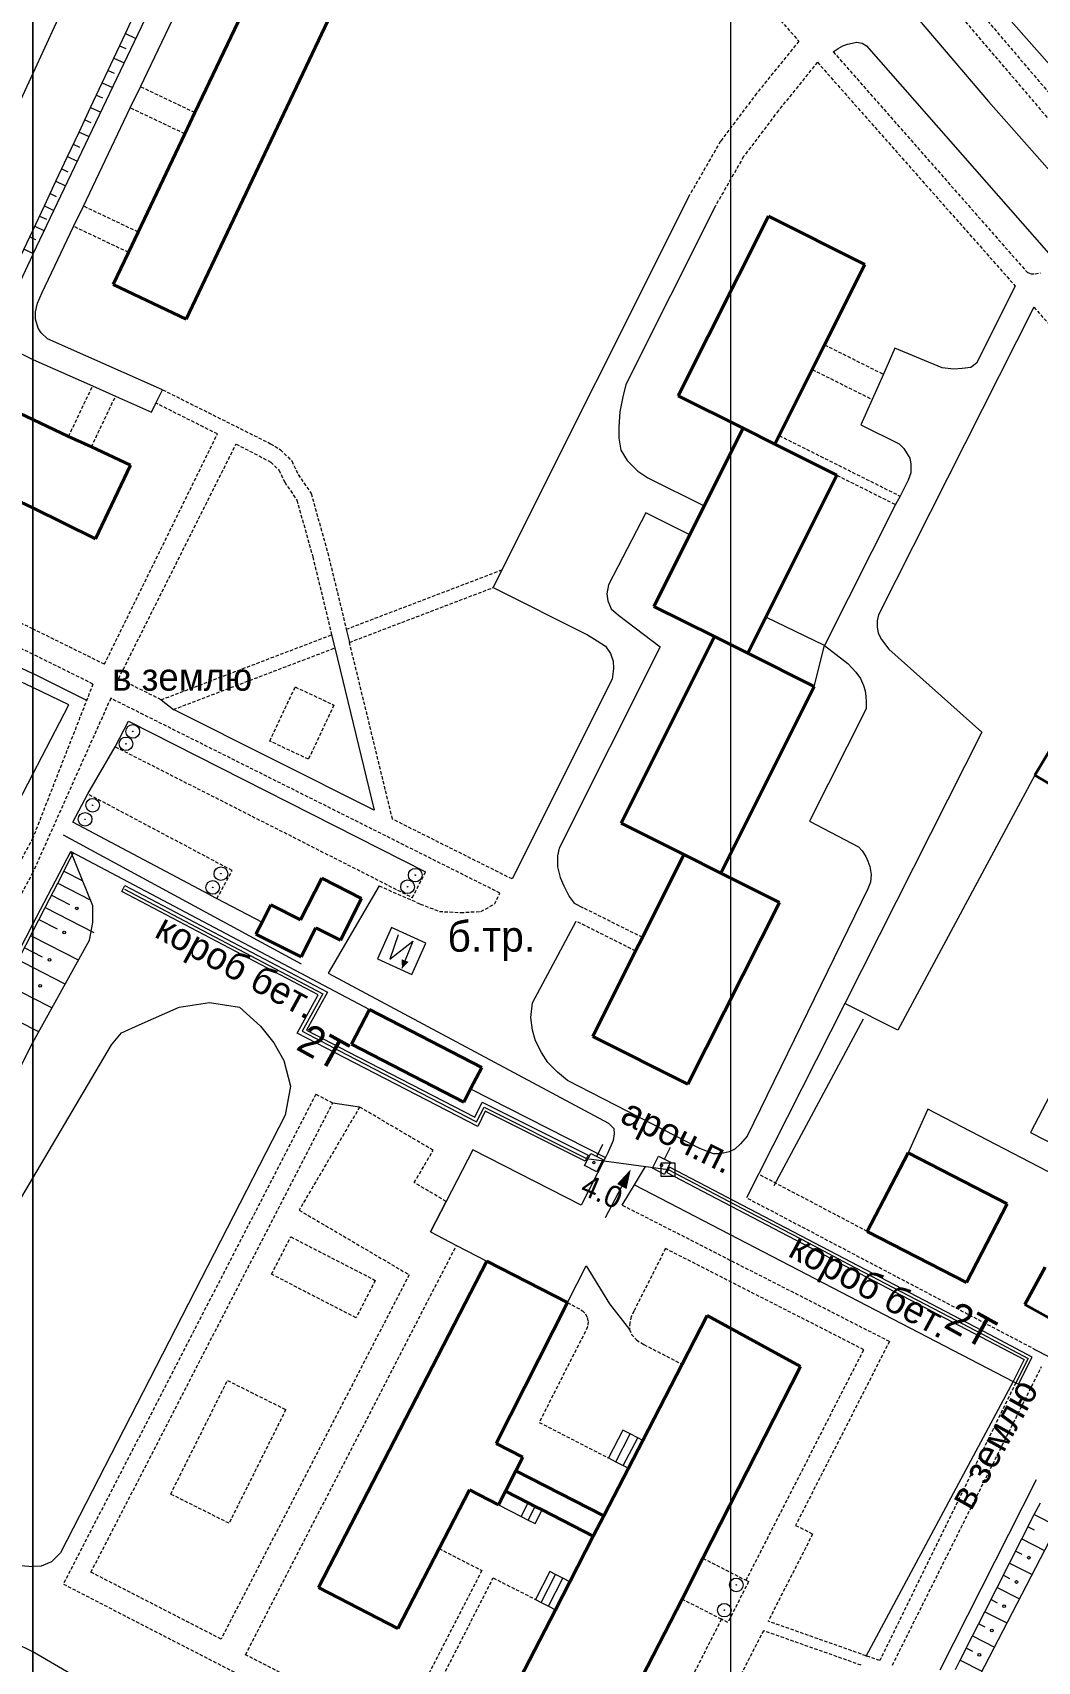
# Model space of a CAD drawing. Extents: x 1000 to 4000, y -5000 to -1000.
# Drawn here: x 3000 to 3147.5, y -2819 to -2579.8 of the extents above; entities that cross this region are included whole.
import ezdxf
from ezdxf.enums import TextEntityAlignment as Align

# ---------------------------------------------------------------- set-up
doc = ezdxf.new("R2010")
doc.units = 0
doc.header["$MEASUREMENT"] = 0
doc.linetypes.add('DASHED', pattern=[0.75, 0.5, -0.25])
for name, color, linetype in [('1', 7, 'CONTINUOUS'), ('11', 7, 'CONTINUOUS'), ('16', 7, 'CONTINUOUS'), ('17', 7, 'CONTINUOUS'), ('18', 7, 'CONTINUOUS'), ('19', 7, 'CONTINUOUS'), ('24', 7, 'CONTINUOUS'), ('37', 7, 'CONTINUOUS'), ('40', 7, 'CONTINUOUS'), ('6', 7, 'CONTINUOUS'), ('7', 7, 'CONTINUOUS'), ('границы команд_1', 10, 'CONTINUOUS')]:
    doc.layers.add(name, color=color, linetype=linetype)
doc.styles.get("Standard").update_dxf_attribs({"font": 'txt', "height": 0.2})

msp = doc.modelspace()

# ---------------------------------------------------------------- linework, layer by layer
at = {"layer": '1', "color": 253, "linetype": 'Continuous', "lineweight": 0}
for p, q in [((3000, -2000), (3000, -3000)), ((3000, -3000), (3000, -2000))]:
    msp.add_line(p, q, dxfattribs=at)
at = {"layer": '11', "color": 253, "linetype": 'Continuous', "lineweight": 0}
for p, q in [((3156.15, -2592.28), (3129.74, -2562.18)), ((3000, -2676), (2965.01, -2659.27)), ((3005.29, -2678.53), (3000, -2676)), ((3000, -2688.71), (3005.29, -2678.53)), ((3012.12, -2684.69), (3014.07, -2680.93)), ((3014.07, -2680.93), (3057.67, -2703.07)), ((3008.09, -2691.62), (3012.12, -2684.69)), ((3012.12, -2684.69), (3012.12, -2684.69)), ((2955.51, -2774.37), (3000, -2688.71)), ((3005.89, -2695.77), (3008.09, -2691.62)), ((3026.02, -2706.44), (3005.89, -2695.77)), ((3000, -2710.74), (3005.61, -2700.07)), ((3005.61, -2700.07), (3049.44, -2723.27)), ((3005.61, -2700.07), (3005.61, -2700.07)), ((3005.61, -2700.07), (3005.61, -2700.07)), ((3026.02, -2706.44), (3027.05, -2706.98)), ((3027.05, -2706.98), (3033.68, -2710.43)), ((2956.03, -2796.2), (3000, -2710.74)), ((3064.3, -2734.94), (3084.09, -2745.02)), ((3084.11, -2753.83), (3086.49, -2749.27)), ((3088.35, -2749.04), (3143.95, -2777.89)), ((3143.95, -2777.89), (3122.38, -2818.2)), ((3000, -2817.6), (2965.12, -2800.62)), ((3023.75, -2831.44), (3000, -2817.6))]:
    msp.add_line(p, q, dxfattribs=at)
msp.add_point((3122.38, -2818.2), dxfattribs=at)
msp.add_solid([(3087.82, -2746.73), (3085.8, -2748.91), (3087.19, -2749.63)], dxfattribs=at)
at = {"layer": '16', "color": 253, "linetype": 'Continuous', "lineweight": 0}
for p, q in [((3052.67, -2711.24), (3050.6, -2715.83)), ((3053.65, -2712.33), (3052.45, -2715.86)), ((3057.73, -2713.53), (3052.67, -2711.24)), ((3052.45, -2715.86), (3055.82, -2713.26)), ((3055.82, -2713.26), (3054.21, -2717.23)), ((3055.66, -2718.12), (3057.73, -2713.53)), ((3050.6, -2715.83), (3055.66, -2718.12))]:
    msp.add_line(p, q, dxfattribs=at)
msp.add_solid([(3054.21, -2717.23), (3054.17, -2715.9), (3055.19, -2716.28)], dxfattribs=at)
at = {"layer": '18', "color": 253, "linetype": 'Continuous', "lineweight": 0}
for p, q in [((2964.26, -2657.24), (3000, -2673.91)), ((3007.86, -2677.85), (3000, -2673.91)), ((3013.07, -2705.93), (3013.53, -2705.06)), ((3013.47, -2705.58), (3042.6, -2720.96)), ((3013.53, -2705.06), (3043.26, -2720.72)), ((3041.9, -2721.13), (3013.07, -2705.93)), ((3038.84, -2726.73), (3041.9, -2721.13)), ((3042.6, -2720.96), (3039.56, -2726.48)), ((3043.26, -2720.72), (3040.2, -2726.31)), ((3045.84, -2730.35), (3038.84, -2726.73)), ((3039.56, -2726.48), (3046.09, -2729.87)), ((3040.2, -2726.31), (3046.3, -2729.47)), ((3046.3, -2729.47), (3064.9, -2739.1)), ((3065.36, -2740.45), (3045.84, -2730.35)), ((3046.09, -2729.87), (3065.14, -2739.76)), ((3064.9, -2739.1), (3065.97, -2736.87)), ((3065.97, -2736.87), (3081.54, -2744.66)), ((3065.14, -2739.76), (3066.28, -2737.6)), ((3066.43, -2738.21), (3065.36, -2740.45)), ((3066.28, -2737.6), (3081.29, -2745.16)), ((3081.1, -2745.55), (3066.43, -2738.21)), ((3082.83, -2744.86), (3083.72, -2743.07)), ((3092.77, -2745.26), (3093.66, -2743.47)), ((3081.04, -2746.2), (3081.93, -2744.41)), ((3082.83, -2747.1), (3081.04, -2746.2)), ((3081.54, -2744.66), (3081.1, -2745.55)), ((3081.29, -2745.16), (3093.3, -2746.79)), ((3081.93, -2744.41), (3083.72, -2745.31)), ((3083.72, -2745.31), (3082.83, -2747.1)), ((3090.98, -2746.6), (3091.87, -2744.82)), ((3091.87, -2744.82), (3093.66, -2745.71)), ((3092.3, -2747.79), (3092.3, -2745.79)), ((3092.3, -2745.79), (3094.3, -2745.79)), ((3092.3, -2747.79), (3092.3, -2745.79)), ((3092.3, -2745.79), (3094.3, -2745.79)), ((3093.66, -2745.71), (3092.77, -2747.5)), ((3093.51, -2746.41), (3093.1, -2747.19)), ((3140.47, -2771.03), (3093.51, -2746.41)), ((3094.3, -2745.79), (3094.3, -2747.79)), ((3094.3, -2745.79), (3094.3, -2747.79)), ((3092.77, -2747.5), (3090.98, -2746.6)), ((3094.3, -2747.79), (3092.3, -2747.79)), ((3094.3, -2747.79), (3092.3, -2747.79)), ((3093.1, -2747.19), (3140.24, -2771.91)), ((3093.3, -2746.79), (3105.16, -2753.01)), ((3105.16, -2753.01), (3113.91, -2757.55)), ((3113.91, -2757.55), (3119.79, -2760.68)), ((3119.79, -2760.68), (3127.48, -2764.69)), ((3127.48, -2764.69), (3134.52, -2768.38)), ((3134.52, -2768.38), (3140.27, -2771.41)), ((3140.24, -2771.91), (3145.56, -2774.7)), ((3140.27, -2771.41), (3140.64, -2771.61)), ((3146.76, -2774.33), (3140.47, -2771.03)), ((3140.64, -2771.61), (3146.17, -2774.54)), ((3145.56, -2774.7), (3143.95, -2777.89)), ((3146.17, -2774.54), (3144.35, -2778.1)), ((3144.73, -2778.31), (3146.76, -2774.33)), ((3143.95, -2777.89), (3144.73, -2778.31))]:
    msp.add_line(p, q, dxfattribs=at)
for centre in [(3082.38, -2745.76), (3092.32, -2746.16)]:
    msp.add_ellipse(centre, major_axis=(-0.121, 0.121), ratio=1, start_param=3.463343207986625, end_param=9.746528515166212, dxfattribs=at)
at = {"layer": '24', "color": 253, "linetype": 'DASHED', "lineweight": 0}
for p, q in [((3088.26, -2521.14), (3149.89, -2593.35)), ((3091.02, -2520.45), (3152.81, -2592.85)), ((3065.61, -2528.02), (3112.49, -2581.05)), ((3112.49, -2581.05), (3106.28, -2588.73)), ((3117.54, -2582.61), (3146, -2614.97)), ((3115.22, -2584.15), (3109.49, -2591.24)), ((3115.22, -2584.15), (3144.27, -2617.02)), ((3023.81, -2591.55), (3015.81, -2587.75)), ((3022.33, -2594.66), (3014.32, -2590.86)), ((3106.28, -2588.73), (3100.99, -2595.75)), ((3109.49, -2591.24), (3104.39, -2598)), ((3100.99, -2595.75), (3096.44, -2603.68)), ((3104.39, -2598), (3100.19, -2605.33)), ((3015.48, -2609.09), (3007.43, -2605.27)), ((3014.06, -2612.08), (3006, -2608.25)), ((3146, -2614.97), (3146.57, -2615.22)), ((3146.57, -2615.22), (3147.18, -2615.22)), ((3147.18, -2615.22), (3148, -2615.09)), ((3147.02, -2620.13), (3171.51, -2647.84)), ((3116.28, -2625.65), (3124.9, -2629.97)), ((3114.47, -2629.27), (3123.26, -2633.67)), ((3000, -2671.09), (2923.19, -2633.05)), ((3005.27, -2639.09), (3008.78, -2631.69)), ((3008.61, -2640.64), (3012.16, -2633.18)), ((3019.07, -2632.25), (3034.9, -2640.17)), ((3027.11, -2638.74), (3018.09, -2634.22)), ((3010.52, -2672.57), (3027.11, -2638.74)), ((3012.61, -2674.66), (3029.85, -2640.22)), ((3029.85, -2640.22), (3034.97, -2642.87)), ((3034.9, -2640.17), (3036.38, -2641.06)), ((3036.38, -2641.06), (3038.02, -2642.71)), ((3109.61, -2638.98), (3127.35, -2647.86)), ((3034.97, -2642.87), (3036.14, -2644.04)), ((3038.02, -2642.71), (3038.97, -2644.7)), ((3036.14, -2644.04), (3036.99, -2645.83)), ((3036.99, -2645.83), (3038.78, -2648.45)), ((3038.97, -2644.7), (3040.87, -2647.48)), ((3118.09, -2644.81), (3126.71, -2649.12)), ((3040.87, -2647.48), (3043.32, -2656.22)), ((3038.78, -2648.45), (3041.12, -2656.8)), ((3000, -2667.37), (2968.94, -2652.03)), ((3041.12, -2656.8), (3043.89, -2668.24)), ((3043.32, -2656.22), (3046.04, -2667.42)), ((3046.04, -2667.42), (3068.9, -2658.7)), ((3046.51, -2669.35), (3067.59, -2661.31)), ((3010.52, -2672.57), (3000, -2667.37)), ((3018.85, -2677.78), (3043.89, -2668.24)), ((3052.82, -2695.31), (3046.51, -2669.35)), ((3008.84, -2675.47), (3000, -2671.09)), ((3020.65, -2679.21), (3044.36, -2670.17)), ((3018.85, -2677.78), (3012.61, -2674.66)), ((3008.84, -2675.47), (3000, -2698.1)), ((3034.8, -2683.84), (3038.54, -2675.89)), ((3038.54, -2675.89), (3044.22, -2678.56)), ((3011.45, -2677.56), (3000, -2703.17)), ((3068.6, -2706.17), (3011.45, -2677.56)), ((3044.22, -2678.56), (3040.48, -2686.51)), ((3040.48, -2686.51), (3034.8, -2683.84)), ((3070.38, -2704.1), (3052.82, -2695.31)), ((3000, -2698.1), (2945.25, -2801.08)), ((3000, -2703.17), (2944.93, -2806.75)), ((3050.87, -2705.11), (3056.91, -2707.78)), ((3056.91, -2707.78), (3059.72, -2708.87)), ((3065.8, -2708.87), (3067.82, -2707.78)), ((3067.82, -2707.78), (3068.6, -2706.17)), ((3059.72, -2708.87), (3062.84, -2709.03)), ((3062.84, -2709.03), (3065.8, -2708.87)), ((3088.52, -2714.68), (3079.78, -2710.3)), ((3089.52, -2712.69), (3080.83, -2708.34)), ((3041.57, -2735.73), (3004.49, -2807.66)), ((3044.06, -2737.01), (3041.57, -2735.73)), ((3008.55, -2805.91), (3044.06, -2737.01)), ((3048, -2737.6), (3039.11, -2752.74)), ((3058.8, -2743.95), (3048, -2737.6)), ((3056.01, -2748.7), (3058.8, -2743.95)), ((3060.7, -2751.46), (3056.01, -2748.7)), ((3122.55, -2755.87), (3106.58, -2747.47)), ((3147.3, -2773.29), (3104.82, -2750.95)), ((3039.11, -2752.74), (3055.26, -2762.23)), ((3086.57, -2752.01), (3125.8, -2772.02)), ((3122.55, -2755.87), (3122.55, -2755.87)), ((3031.23, -2818.04), (3062.22, -2757.92)), ((3035.06, -2762.15), (3037.89, -2756.66)), ((3037.89, -2756.66), (3050.3, -2763.07)), ((3092.91, -2758.39), (3088.28, -2767.56)), ((3122.03, -2773.24), (3092.91, -2758.39)), ((3055.26, -2762.23), (3027.66, -2815.76)), ((3047.47, -2768.55), (3035.06, -2762.15)), ((3050.3, -2763.07), (3047.47, -2768.55)), ((3078.5, -2766.31), (3080.74, -2767.52)), ((3080.74, -2767.52), (3081.15, -2767.97)), ((3081.15, -2767.97), (3081.4, -2768.5)), ((3088.28, -2767.56), (3087.87, -2768.38)), ((3081.48, -2769.9), (3074.37, -2783.91)), ((3081.4, -2768.5), (3081.56, -2769.12)), ((3081.56, -2769.12), (3081.48, -2769.9)), ((3087.66, -2769.28), (3087.62, -2770.26)), ((3087.62, -2770.26), (3087.91, -2770.99)), ((3087.87, -2768.38), (3087.66, -2769.28)), ((3087.91, -2770.99), (3088.64, -2771.81)), ((3088.64, -2771.81), (3089.74, -2772.47)), ((3089.74, -2772.47), (3095.34, -2775.38)), ((3125.8, -2772.02), (3112.02, -2799.04)), ((3104.75, -2807.11), (3122.03, -2773.24)), ((3147.3, -2773.29), (3147.3, -2773.29)), ((3126.24, -2819.56), (3148.14, -2775.7)), ((3020.25, -2794.45), (3028.59, -2777.76)), ((3028.59, -2777.76), (3037.16, -2782.04)), ((3144.35, -2778.1), (3124.38, -2818.9)), ((3037.16, -2782.04), (3028.82, -2798.73)), ((3074.37, -2783.91), (3084.52, -2789.14)), ((3028.82, -2798.73), (3020.25, -2794.45)), ((3112.02, -2799.04), (3114.52, -2800.31)), ((3114.52, -2800.31), (3107.99, -2813.12)), ((3059.66, -2802.44), (3065.95, -2805.69)), ((3027.66, -2815.76), (3008.55, -2805.91)), ((3065.95, -2805.69), (3053.63, -2829.59)), ((3004.49, -2807.66), (3029.77, -2820.69)), ((3055.85, -2829.81), (3067.61, -2806.75)), ((3067.61, -2806.75), (3073.81, -2809.91)), ((3101.13, -2812.83), (3084.91, -2844.63)), ((3122.38, -2818.2), (3107.99, -2813.12)), ((3107.28, -2814.51), (3101.62, -2825.6)), ((3121.64, -2819.58), (3107.28, -2814.51)), ((3053.63, -2829.59), (3031.23, -2818.04)), ((3124.38, -2818.9), (3122.38, -2818.2))]:
    msp.add_line(p, q, dxfattribs=at)
at = {"layer": '24', "color": 253, "linetype": 'Continuous', "lineweight": 0}
for p, q in [((3000, -2612.38), (3041.07, -2526.32)), ((3087.45, -2527.82), (3140.36, -2589.91)), ((3015.81, -2587.75), (3022.73, -2573.28)), ((3119.65, -2581.48), (3120.3, -2581.32)), ((3120.3, -2581.32), (3120.96, -2581.2)), ((3120.96, -2581.2), (3121.78, -2581.32)), ((3121.78, -2581.32), (3122.43, -2581.73)), ((3117.54, -2582.61), (3118.26, -2582.14)), ((3118.26, -2582.14), (3118.96, -2581.73)), ((3118.96, -2581.73), (3119.65, -2581.48)), ((3122.43, -2581.73), (3150.64, -2613.83)), ((3014.32, -2590.86), (3015.81, -2587.75)), ((3007.43, -2605.27), (3014.32, -2590.86)), ((3140.36, -2589.91), (3231.12, -2692.9)), ((3006, -2608.25), (3007.43, -2605.27)), ((3096.44, -2603.68), (3068.9, -2658.7)), ((3100.19, -2605.33), (3087.1, -2631.49)), ((3001.36, -2617.96), (3006, -2608.25)), ((3000, -2612.38), (2996.59, -2619.7)), ((3144.27, -2617.02), (3138.56, -2628.32)), ((3000.41, -2620.82), (3000.7, -2619.53)), ((3000.7, -2619.53), (3001.36, -2617.96)), ((3000.39, -2621.87), (3000.41, -2620.82)), ((3000.78, -2623.2), (3000.39, -2621.87)), ((3147.02, -2620.13), (3124.2, -2665.3)), ((3001.25, -2623.9), (3000.78, -2623.2)), ((3002.18, -2624.76), (3001.25, -2623.9)), ((2995.48, -2625.53), (3000, -2627.8)), ((3019.07, -2632.25), (3002.18, -2624.76)), ((3126.6, -2626.15), (3124.9, -2629.97)), ((3133.53, -2629.04), (3126.6, -2626.15)), ((3000, -2627.8), (3008.78, -2631.69)), ((3135.24, -2629.2), (3133.53, -2629.04)), ((3136.49, -2629.12), (3135.24, -2629.2)), ((3137.74, -2628.96), (3136.49, -2629.12)), ((3138.56, -2628.32), (3137.74, -2628.96)), ((3087.1, -2631.49), (3086.66, -2633.3)), ((3124.9, -2629.97), (3123.26, -2633.67)), ((3008.78, -2631.69), (3012.16, -2633.18)), ((3012.16, -2633.18), (3017.44, -2635.52)), ((3018.09, -2634.22), (3019.07, -2632.25)), ((3086.66, -2633.3), (3086.19, -2635.48)), ((3123.26, -2633.67), (3121.61, -2637.39)), ((3017.44, -2635.52), (3018.09, -2634.22)), ((3086.19, -2635.48), (3086.04, -2637.67)), ((3086.04, -2637.67), (3086.04, -2639.38)), ((3121.61, -2637.39), (3127.22, -2640.17)), ((3086.04, -2639.38), (3086.35, -2641.1)), ((3086.35, -2641.1), (3087.28, -2642.66)), ((3127.22, -2640.17), (3127.92, -2640.88)), ((3127.92, -2640.88), (3128.3, -2641.5)), ((3087.28, -2642.66), (3088.84, -2644.22)), ((3128.3, -2641.5), (3128.77, -2642.28)), ((3128.77, -2642.28), (3128.93, -2643.14)), ((3128.93, -2643.14), (3128.93, -2643.92)), ((3088.84, -2644.22), (3090.33, -2645.16)), ((3090.33, -2645.16), (3098.6, -2649.3)), ((3128.53, -2645.51), (3127.35, -2647.86)), ((3128.93, -2644.46), (3128.53, -2645.51)), ((3128.93, -2643.92), (3128.93, -2644.46)), ((3127.35, -2647.86), (3126.71, -2649.12)), ((3090.02, -2650.31), (3084.56, -2660.91)), ((3096.48, -2653.54), (3090.02, -2650.31)), ((3096.48, -2653.54), (3090.02, -2650.31)), ((3126.71, -2649.12), (3116.25, -2669.82)), ((3068.9, -2658.7), (3067.59, -2661.31)), ((3067.59, -2661.31), (3081.45, -2668.25)), ((3067.59, -2661.31), (3081.45, -2668.25)), ((3084.56, -2660.91), (3084.29, -2662.22)), ((3084.29, -2662.22), (3084.45, -2663.24)), ((3084.45, -2663.24), (3084.92, -2664.41)), ((3084.92, -2664.41), (3086.01, -2665.34)), ((3046.04, -2667.42), (3046.51, -2669.35)), ((3086.01, -2665.34), (3092.12, -2670)), ((3124.2, -2665.3), (3123.99, -2666.2)), ((3123.99, -2666.2), (3123.99, -2667.06)), ((3123.99, -2667.06), (3124.15, -2668)), ((3043.89, -2668.24), (3044.36, -2670.17)), ((3081.45, -2668.25), (3082.87, -2669.14)), ((3082.87, -2669.14), (3084.12, -2669.92)), ((3116.25, -2669.82), (3119.67, -2672.47)), ((3124.15, -2668), (3124.62, -2668.93)), ((3124.62, -2668.93), (3125.71, -2670.34)), ((3044.36, -2670.17), (3050.15, -2693.98)), ((3092.12, -2670), (3077.32, -2699.56)), ((3084.12, -2669.92), (3084.82, -2671.01)), ((3084.82, -2671.01), (3085.21, -2672.1)), ((3085.21, -2672.1), (3085.29, -2673.19)), ((3125.71, -2670.34), (3139.38, -2682.53)), ((3085.29, -2673.19), (3085.07, -2674.75)), ((3119.67, -2672.47), (3120.84, -2673.72)), ((3120.84, -2673.72), (3121.54, -2674.66)), ((3121.54, -2674.66), (3122.01, -2675.67)), ((3085.07, -2674.75), (3070.38, -2704.1)), ((3122.01, -2675.67), (3122.24, -2676.45)), ((3122.24, -2676.45), (3122.32, -2677.31)), ((3018.85, -2677.78), (3020.65, -2679.21)), ((3050.15, -2693.98), (3020.65, -2679.21)), ((3122.4, -2679.13), (3114.07, -2695.61)), ((3122.32, -2677.31), (3122.39, -2678.09)), ((3122.39, -2678.09), (3122.4, -2679.13)), ((3139.38, -2682.53), (3119.24, -2722.41)), ((3114.07, -2695.61), (3121.23, -2699.4)), ((3077.32, -2699.56), (3077.06, -2700.68)), ((3077.06, -2700.68), (3077.06, -2702.32)), ((3121.23, -2699.4), (3121.77, -2699.95)), ((3121.77, -2699.95), (3122.32, -2700.81)), ((3122.32, -2700.81), (3122.63, -2701.51)), ((3167.46, -2700.89), (3146.53, -2741.35)), ((3077.06, -2702.32), (3077.45, -2703.88)), ((3122.63, -2701.51), (3122.94, -2702.29)), ((3122.94, -2702.29), (3123.1, -2703.46)), ((3050.87, -2705.11), (3043.39, -2717.96)), ((3077.45, -2703.88), (3078, -2705.13)), ((3078, -2705.13), (3078.78, -2706.69)), ((3122.63, -2705.56), (3104.89, -2741.9)), ((3123.02, -2704.55), (3122.63, -2705.56)), ((3123.1, -2703.46), (3123.02, -2704.55)), ((3078.78, -2706.69), (3079.5, -2707.68)), ((3079.5, -2707.68), (3080.83, -2708.34)), ((3073.37, -2722.28), (3079.78, -2710.3)), ((3043.39, -2717.96), (3084.52, -2739.99)), ((3073.13, -2724.44), (3073.37, -2722.28)), ((3119.24, -2722.41), (3106.58, -2747.47)), ((3073.37, -2726.31), (3073.13, -2724.44)), ((3073.83, -2727.87), (3073.37, -2726.31)), ((3074.69, -2729.59), (3073.83, -2727.87)), ((3075.63, -2731.07), (3074.69, -2729.59)), ((3077.03, -2732.47), (3075.63, -2731.07)), ((3078.51, -2733.72), (3077.03, -2732.47)), ((3097.96, -2743.69), (3078.51, -2733.72)), ((3131.42, -2737.91), (3128.53, -2744.31)), ((3160.45, -2753), (3131.42, -2737.91)), ((3084.52, -2739.99), (3085.33, -2740.76)), ((3085.38, -2741.54), (3085.21, -2742.51)), ((3085.33, -2740.76), (3085.38, -2741.54)), ((3146.53, -2741.35), (3162.22, -2749.47)), ((3064.6, -2743.9), (3060.7, -2751.46)), ((3080.53, -2752), (3064.6, -2743.9)), ((3085.21, -2742.51), (3084.46, -2744.31)), ((3099.98, -2744.47), (3097.96, -2743.69)), ((3103.1, -2743.77), (3102.24, -2744.16)), ((3103.95, -2742.99), (3103.1, -2743.77)), ((3104.89, -2741.9), (3103.95, -2742.99)), ((3084.09, -2745.02), (3080.53, -2752)), ((3084.46, -2744.31), (3084.09, -2745.02)), ((3088.35, -2749.04), (3089.98, -2746.34)), ((3100.92, -2744.47), (3099.98, -2744.47)), ((3102.24, -2744.16), (3100.92, -2744.47)), ((3106.58, -2747.47), (3104.82, -2750.95)), ((3086.57, -2752.01), (3088.35, -2749.04)), ((3058.39, -2755.95), (3060.7, -2751.46)), ((3060.7, -2751.46), (3058.39, -2755.95)), ((3058.39, -2755.95), (3062.22, -2757.92)), ((3058.39, -2755.95), (3058.39, -2755.95)), ((3062.22, -2757.92), (3066.68, -2760.22)), ((3078.5, -2766.31), (3081.27, -2760.93)), ((3081.27, -2760.93), (3084.7, -2766.49)), ((3084.7, -2766.49), (3087.62, -2770.26)), ((3160.32, -2780.08), (3147.3, -2773.29)), ((3137.74, -2823.62), (3160.32, -2780.08))]:
    msp.add_line(p, q, dxfattribs=at)
at = {"layer": '37', "color": 253, "linetype": 'Continuous', "lineweight": 0}
for p, q in [((3013.6, -2579.91), (3015.3, -2576.28)), ((3011.9, -2583.53), (3013.6, -2579.91)), ((3013.6, -2579.91), (3015.15, -2580.64)), ((3010.2, -2587.15), (3011.9, -2583.53)), ((3011.9, -2583.53), (3013.43, -2584.24)), ((3012.75, -2581.72), (3013.65, -2582.14)), ((3011.05, -2585.34), (3011.95, -2585.76)), ((3008.5, -2590.77), (3010.2, -2587.15)), ((3010.2, -2587.15), (3011.7, -2587.86)), ((3006.8, -2594.39), (3008.5, -2590.77)), ((3008.5, -2590.77), (3009.98, -2591.47)), ((3009.35, -2588.96), (3010.25, -2589.38)), ((3007.65, -2592.58), (3008.55, -2593.01)), ((3005.1, -2598.01), (3006.8, -2594.39)), ((3006.8, -2594.39), (3008.26, -2595.07)), ((3003.4, -2601.63), (3005.1, -2598.01)), ((3005.1, -2598.01), (3006.54, -2598.69)), ((3005.95, -2596.2), (3006.85, -2596.63)), ((3004.25, -2599.82), (3005.15, -2600.25)), ((3001.7, -2605.25), (3003.4, -2601.63)), ((3003.4, -2601.63), (3004.81, -2602.3)), ((3000, -2608.87), (3001.7, -2605.25)), ((3001.7, -2605.25), (3003.09, -2605.91)), ((3002.55, -2603.44), (3003.45, -2603.87)), ((3001.01, -2606.73), (3002, -2607.2)), ((2996.52, -2616.21), (3000, -2608.87)), ((3000, -2610.01), (2999.57, -2609.8)), ((3000.47, -2610.24), (3000, -2610.01)), ((3000.3, -2608.23), (3001.74, -2608.9)), ((3000, -2612.23), (2998.71, -2611.61)), ((3000.06, -2612.26), (3000, -2612.23)), ((3005.49, -2701.16), (3005.96, -2700.25)), ((3008.82, -2708.04), (3005.61, -2700.07)), ((3003.66, -2704.72), (3005.49, -2701.16)), ((3004.57, -2702.94), (3007.24, -2704.31)), ((3001.83, -2708.27), (3003.66, -2704.72)), ((3003.66, -2704.72), (3008.52, -2707.22)), ((3002.74, -2706.49), (3005.41, -2707.87)), ((3008.82, -2710.49), (3008.82, -2708.04)), ((3000, -2711.83), (3001.83, -2708.27)), ((3000.91, -2710.05), (3003.58, -2711.42)), ((3001.83, -2708.27), (3008.98, -2711.95)), ((3008.33, -2713.11), (3008.82, -2710.49)), ((2956.48, -2796.42), (3000, -2711.83)), ((3000, -2712.6), (2999.69, -2712.43)), ((3006.7, -2716.05), (3000, -2712.6)), ((3000, -2714.84), (2998.77, -2714.21)), ((3000, -2728.12), (3008.33, -2713.11)), ((3001.44, -2715.59), (3000, -2714.84)), ((3000, -2717.09), (2997.86, -2715.99)), ((3004.76, -2719.54), (3000, -2717.09)), ((3000, -2721.59), (2996.03, -2719.55)), ((3002.82, -2723.04), (3000, -2721.59)), ((3000, -2726.09), (2994.2, -2723.11)), ((3000.88, -2726.54), (3000, -2726.09)), ((2983.97, -2759.58), (3000, -2728.12)), ((3147.07, -2797.47), (3147.96, -2795.74)), ((3145.26, -2801.03), (3147.07, -2797.47)), ((3147.07, -2797.47), (3150.42, -2799.17)), ((3143.45, -2804.6), (3145.26, -2801.03)), ((3145.26, -2801.03), (3148.58, -2802.72)), ((3146.17, -2799.25), (3147.06, -2799.71)), ((3144.35, -2802.82), (3145.24, -2803.27)), ((3141.63, -2808.16), (3143.45, -2804.6)), ((3143.45, -2804.6), (3146.74, -2806.28)), ((3139.81, -2811.73), (3141.63, -2808.16)), ((3141.63, -2808.16), (3144.89, -2809.83)), ((3142.54, -2806.38), (3143.43, -2806.84)), ((3140.72, -2809.95), (3141.61, -2810.4)), ((3138, -2815.29), (3139.81, -2811.73)), ((3139.81, -2811.73), (3143.05, -2813.38)), ((3136.18, -2818.86), (3138, -2815.29)), ((3138, -2815.29), (3141.21, -2816.93)), ((3138.91, -2813.51), (3139.8, -2813.96)), ((3137.09, -2817.07), (3137.98, -2817.53)), ((3135.5, -2820.2), (3136.18, -2818.86)), ((3136.18, -2818.86), (3139.37, -2820.48))]:
    msp.add_line(p, q, dxfattribs=at)
for centre in [(3006.46, -2708.42), (3004.63, -2711.98), (3002.44, -2715.99), (3001.07, -2719.81), (3146.26, -2803.79), (3144.45, -2807.36), (3142.63, -2810.92), (3140.82, -2814.49), (3139, -2818.05)]:
    msp.add_circle(centre, 0.2, dxfattribs=at)
at = {"layer": '40', "color": 253, "linetype": 'Continuous', "lineweight": 0}
for p, q in [((3012.39, -2559.03), (3000, -2585.78)), ((3000, -2585.78), (2994.72, -2597.17)), ((3116.25, -2669.82), (3107.67, -2665.63)), ((3114.74, -2675.84), (3116.25, -2669.82)), ((3147.17, -2688.88), (3127.01, -2726.3)), ((3039.44, -2716.62), (3004.53, -2697.67)), ((3021.51, -2722.92), (3025.93, -2722.26)), ((3025.93, -2722.26), (3030.34, -2722.92)), ((3127.01, -2726.3), (3119.24, -2722.41)), ((3015.63, -2725.53), (3021.51, -2722.92)), ((3030.34, -2722.92), (3033.44, -2725.7)), ((3121.93, -2724.68), (3108.82, -2749.16)), ((3011.54, -2728.48), (3013.01, -2726.68)), ((3013.01, -2726.68), (3015.63, -2725.53)), ((3033.44, -2725.7), (3035.4, -2728.15)), ((3000, -2748.05), (3011.54, -2728.48)), ((3035.4, -2728.15), (3036.88, -2730.77)), ((3036.88, -2730.77), (3037.86, -2734.53)), ((3037.86, -2734.53), (3037.04, -2738.79)), ((3037.04, -2738.79), (3013.36, -2784.95)), ((3048, -2737.6), (3044.06, -2737.01)), ((2978.85, -2783.91), (3000, -2748.05)), ((3013.36, -2784.95), (3004.09, -2803.09)), ((3133.24, -2820.24), (3147.41, -2792.3)), ((3004.09, -2803.09), (3002.73, -2804.41)), ((2998.25, -2804.94), (3000, -2805.07)), ((3001.25, -2805.03), (3000, -2805.07)), ((3002.73, -2804.41), (3001.25, -2805.03))]:
    msp.add_line(p, q, dxfattribs=at)
at = {"layer": '6', "color": 253, "linetype": 'Continuous', "lineweight": 40}
for p, q in [((3061.75, -2539.29), (3022.52, -2621.88)), ((3023.81, -2591.55), (3030.69, -2577.06)), ((3022.33, -2594.66), (3023.81, -2591.55)), ((3015.48, -2609.09), (3022.33, -2594.66)), ((3094.79, -2633.15), (3108.02, -2606.73)), ((3108.02, -2606.73), (3122.19, -2613.83)), ((3014.06, -2612.08), (3015.48, -2609.09)), ((3011.82, -2616.8), (3014.06, -2612.08)), ((3122.19, -2613.83), (3116.28, -2625.65)), ((3022.52, -2621.88), (3011.82, -2616.8)), ((3116.28, -2625.65), (3114.47, -2629.27)), ((3000, -2649.6), (2960.4, -2630.91)), ((3114.47, -2629.27), (3109.61, -2638.98)), ((2992.02, -2632.86), (3000, -2636.63)), ((3104.31, -2637.91), (3094.79, -2633.15)), ((3000, -2636.63), (3005.27, -2639.09)), ((3098.6, -2649.3), (3104.31, -2637.91)), ((3104.31, -2637.91), (3108.97, -2640.24)), ((3005.27, -2639.09), (3008.61, -2640.64)), ((3008.61, -2640.64), (3014.34, -2643.31)), ((3109.61, -2638.98), (3108.97, -2640.24)), ((3108.97, -2640.24), (3118.09, -2644.81)), ((3014.34, -2643.31), (3009.2, -2654.13)), ((3118.09, -2644.81), (3107.67, -2665.63)), ((3147.17, -2688.88), (3171.51, -2647.84)), ((3009.2, -2654.13), (3000, -2649.6)), ((3096.48, -2653.54), (3098.6, -2649.3)), ((3091.22, -2664.06), (3096.48, -2653.54)), ((3100.11, -2668.51), (3091.22, -2664.06)), ((3107.67, -2665.63), (3105, -2670.96)), ((3086.39, -2695.91), (3100.11, -2668.51)), ((3100.11, -2668.51), (3105, -2670.96)), ((3105, -2670.96), (3114.74, -2675.84)), ((3114.74, -2675.84), (3101.03, -2703.24)), ((3152.82, -2692.22), (3147.17, -2688.88)), ((3095.61, -2700.52), (3086.39, -2695.91)), ((3089.52, -2712.69), (3095.61, -2700.52)), ((3095.61, -2700.52), (3101.03, -2703.24)), ((3101.03, -2703.24), (3109.67, -2707.56)), ((3039.33, -2710.12), (3042.43, -2704)), ((3042.43, -2704), (3048.27, -2706.96)), ((3033.68, -2710.43), (3034.96, -2707.9)), ((3034.96, -2707.9), (3039.33, -2710.12)), ((3048.27, -2706.96), (3045.17, -2713.08)), ((3109.67, -2707.56), (3096.2, -2734.25)), ((3032.78, -2712.21), (3033.68, -2710.43)), ((3039.39, -2715.56), (3032.78, -2712.21)), ((3041.57, -2711.26), (3039.39, -2715.56)), ((3045.17, -2713.08), (3041.57, -2711.26)), ((3088.52, -2714.68), (3089.52, -2712.69)), ((3082.23, -2727.26), (3088.52, -2714.68)), ((3049.44, -2723.27), (3046.81, -2728.36)), ((3065.93, -2731.81), (3049.44, -2723.27)), ((3096.2, -2734.25), (3082.23, -2727.26)), ((3046.81, -2728.36), (3063.29, -2736.9)), ((3064.3, -2734.94), (3065.93, -2731.81)), ((3063.29, -2736.9), (3064.3, -2734.94)), ((3128.53, -2744.31), (3122.55, -2755.87)), ((3143.07, -2751.83), (3128.53, -2744.31)), ((3137.09, -2763.39), (3143.07, -2751.83)), ((3122.55, -2755.87), (3137.09, -2763.39)), ((3041.96, -2808.18), (3066.68, -2760.22)), ((3066.68, -2760.22), (3078.5, -2766.31)), ((3148.68, -2761.14), (3145.67, -2766.58)), ((3078.5, -2766.31), (3068.07, -2787.02)), ((3145.67, -2766.58), (3150.98, -2769.52)), ((3099.03, -2768.21), (3095.34, -2775.38)), ((3112.76, -2775.73), (3099.03, -2768.21)), ((3095.34, -2775.38), (3089.57, -2786.56)), ((3098.4, -2803.88), (3112.76, -2775.73)), ((3068.07, -2787.02), (3071.97, -2789.03)), ((3089.57, -2786.56), (3087.46, -2790.66)), ((3071.97, -2789.03), (3070.95, -2791.01)), ((3070.95, -2791.01), (3069.41, -2794)), ((3070.95, -2791.01), (3083.85, -2797.66)), ((3087.46, -2790.66), (3083.85, -2797.66)), ((3064.11, -2793.81), (3059.66, -2802.44)), ((3068.37, -2796.01), (3064.11, -2793.81)), ((3069.41, -2794), (3068.37, -2796.01)), ((3069.41, -2794), (3072.75, -2795.72)), ((3072.75, -2795.72), (3073.79, -2796.26)), ((3073.79, -2796.26), (3074.8, -2796.78)), ((3074.8, -2796.78), (3082.31, -2800.65)), ((3083.85, -2797.66), (3082.31, -2800.65)), ((3082.31, -2800.65), (3078.86, -2807.34)), ((3059.66, -2802.44), (3053.61, -2814.18)), ((3095.34, -2809.88), (3098.4, -2803.88)), ((3053.61, -2814.18), (3041.96, -2808.18)), ((3078.86, -2807.34), (3076.75, -2811.43)), ((3081.38, -2837.08), (3095.34, -2809.88)), ((3076.75, -2811.43), (3067.33, -2829.72))]:
    msp.add_line(p, q, dxfattribs=at)
at = {"layer": '7', "color": 253, "linetype": 'DASHED', "lineweight": 0}
for p, q in [((3012.12, -2684.69), (3055.75, -2706.84)), ((3029.28, -2702.86), (3008.09, -2691.62)), ((3027.05, -2706.98), (3029.28, -2702.86)), ((3055.75, -2706.84), (3057.67, -2703.07)), ((3098.4, -2803.88), (3104.75, -2807.11)), ((3105.12, -2807.31), (3102.06, -2813.3)), ((3104.75, -2807.11), (3105.12, -2807.31)), ((3101.13, -2812.83), (3095.34, -2809.88)), ((3102.06, -2813.3), (3101.13, -2812.83))]:
    msp.add_line(p, q, dxfattribs=at)
at = {"layer": '7', "color": 253, "linetype": 'Continuous', "lineweight": 0}
for p, q in [((3086.63, -2785.04), (3084.52, -2789.14)), ((3085.61, -2789.7), (3087.72, -2785.61)), ((3087.72, -2785.61), (3086.63, -2785.04)), ((3086.72, -2790.27), (3088.83, -2786.18)), ((3088.83, -2786.18), (3087.72, -2785.61)), ((3089.57, -2786.56), (3088.83, -2786.18)), ((3084.52, -2789.14), (3085.61, -2789.7)), ((3085.61, -2789.7), (3086.72, -2790.27)), ((3086.72, -2790.27), (3087.46, -2790.66)), ((3068.37, -2796.01), (3071.71, -2797.73)), ((3071.71, -2797.73), (3072.75, -2795.72)), ((3072.75, -2798.27), (3073.79, -2796.26)), ((3071.71, -2797.73), (3072.75, -2798.27)), ((3072.75, -2798.27), (3073.77, -2798.79)), ((3073.77, -2798.79), (3074.8, -2796.78)), ((3075.92, -2805.82), (3073.81, -2809.91)), ((3074.65, -2810.35), (3076.76, -2806.25)), ((3076.76, -2806.25), (3075.92, -2805.82)), ((3077.84, -2806.8), (3076.76, -2806.25)), ((3075.72, -2810.9), (3077.84, -2806.8)), ((3078.86, -2807.34), (3077.84, -2806.8)), ((3073.81, -2809.91), (3074.65, -2810.35)), ((3074.65, -2810.35), (3075.72, -2810.9)), ((3075.72, -2810.9), (3076.75, -2811.43))]:
    msp.add_line(p, q, dxfattribs=at)
for centre, radius in [((3014.68, -2682.43), 1), ((3013.69, -2684.25), 1), ((3013.69, -2684.25), 0.041), ((3014.68, -2682.43), 0.041), ((3008.79, -2693.27), 1), ((3008.79, -2693.27), 0.041), ((3007.69, -2695.34), 1), ((3007.69, -2695.34), 0.041), ((3027.62, -2703.33), 1), ((3027.62, -2703.33), 0.041), ((3056.16, -2703.54), 1), ((3026.42, -2705.34), 1), ((3026.42, -2705.34), 0.041), ((3055.04, -2705.25), 1), ((3055.04, -2705.25), 0.041), ((3056.16, -2703.54), 0.041), ((3103.31, -2807.79), 1), ((3103.31, -2807.79), 0.041), ((3101.55, -2811.5), 1), ((3101.55, -2811.5), 0.041)]:
    msp.add_circle(centre, radius, dxfattribs=at)
at = {"layer": 'границы команд_1', "color": 251, "lineweight": 0}
msp.add_lwpolyline([(1033.44, -1863.26), (3102.46, -1863.26), (3102.46, -4710.9), (1033.44, -4710.9)], close=True, dxfattribs=at)

# ---------------------------------------------------------------- texts
at = {"layer": '17', "color": 253, "linetype": 'Continuous', "lineweight": 0}
msp.add_text('б.тр.', height=4.5, dxfattribs=at).set_placement((3067.34, -2713.06), align=Align.MIDDLE)
at = {"layer": '19', "color": 253, "linetype": 'Continuous', "lineweight": 0}
msp.add_text('в землю', height=4, dxfattribs=at).set_placement((3021.95, -2674.47), align=Align.MIDDLE)
for s, height, rotation, p in [('короб бет.', 4, 331.5077, (3029.74, -2717.33)), ('2Т', 4.5, 331.0141, (3042.65, -2728.76)), ('ароч.п.', 4, 333.6082, (3094.53, -2742.37)), ('4.0', 3.2, 336.7499, (3083.59, -2750.02)), ('короб бет.', 4, 331.5077, (3122.78, -2764.23)), ('2Т', 4.5, 331.0141, (3137.76, -2769.58)), ('в землю', 4, 60.8771, (3141.08, -2787.07))]:
    msp.add_text(s, height=height, rotation=rotation, dxfattribs=at).set_placement(p, align=Align.MIDDLE)

doc.saveas('drawing.dxf')
